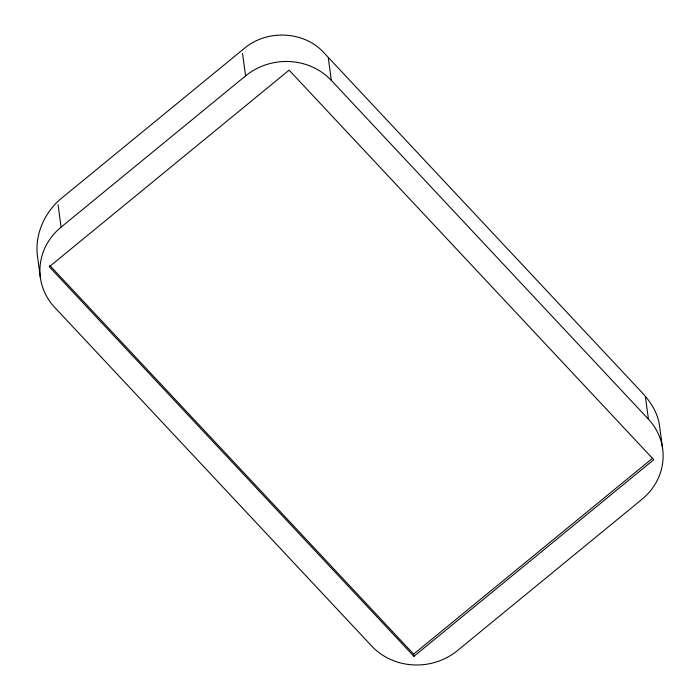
<?xml version="1.0" encoding="UTF-8"?>
<svg xmlns="http://www.w3.org/2000/svg" width="700" height="700" viewBox="0 0 700 700"><rect width="100%" height="100%" fill="white"/><g stroke="black" fill="none" stroke-linecap="round" stroke-linejoin="round"><path stroke-width="1.05" d="M61.084 227.141L245.578 75.897A60.891 56.691 -7.7 0 1 331.336 80.43L648.436 419.186A60.891 56.691 -7.7 0 1 641.952 499.336L457.459 650.58A60.891 56.691 -7.7 0 1 371.7 646.039L54.6 307.291A60.891 56.691 -7.7 0 1 61.084 227.141L58.047 204.68M413.928 656.329L49.271 266.761L289.109 70.149L653.765 459.716L413.928 656.329L413.63 654.124L652.628 458.202M49.718 265.361L413.63 654.124M662.585 448.341L659.549 425.889C657.86 412.431 649.985 400.82 640.806 391.248L323.785 52.579C303.721 30.678 266.77 29.383 244.335 48.379L59.938 199.553C44.292 213.141 34.755 234.885 37.415 255.675L40.451 278.127M645.4 396.725L648.436 419.186M328.3 57.978L331.336 80.43M242.541 53.445L245.578 75.897"/></g></svg>
